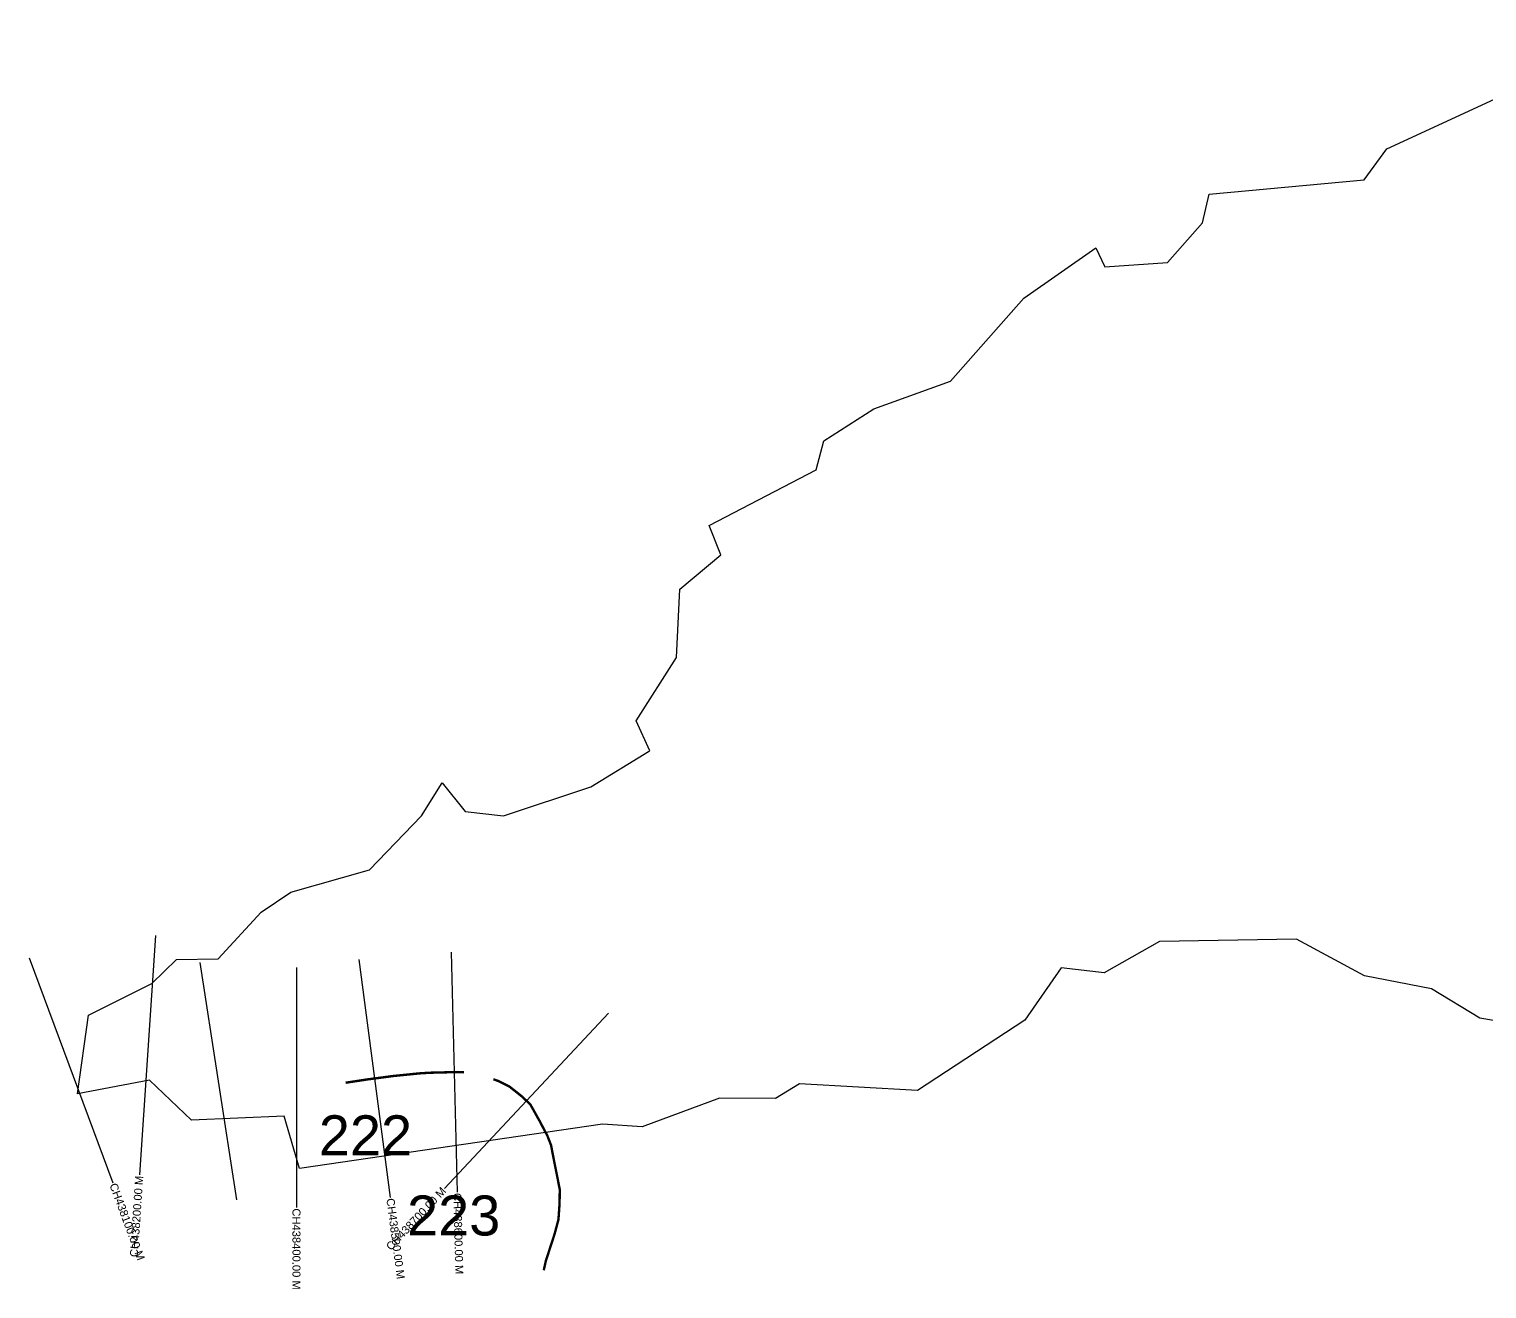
# Model space of a CAD drawing. Header units: feet. Extents: x 309891 to 314514, y 1921207 to 1923485.
# Drawn here: x 309891 to 311712, y 1921207 to 1922782 of the extents above; entities that cross this region are included whole.
import ezdxf
from ezdxf.enums import TextEntityAlignment as Align

# ---------------------------------------------------------------- set-up
doc = ezdxf.new("R2010")
doc.units = ezdxf.units.FT
doc.header["$MEASUREMENT"] = 0
for name, color, linetype in [('ARTIFICIALLY PROTECTED', 4, 'Continuous'), ('CS', 134, 'Continuous'), ('CSMark', 6, 'Continuous')]:
    doc.layers.add(name, color=color, linetype=linetype)
doc.styles.get("Standard").update_dxf_attribs({"font": 'arial.ttf'})

msp = doc.modelspace()

# ---------------------------------------------------------------- linework, layer by layer
at = {"color": 6}
for points in [[(309965.2, 1921549.2), (310044.1, 1921589), (310074.8, 1921619), (310127, 1921619.8), (310180.7, 1921678.2), (310218, 1921703), (310316.3, 1921731), (310381.3, 1921798.6), (310406.9, 1921839.8), (310435.9, 1921804), (310483.5, 1921798.7), (310592.7, 1921834.7), (310664.8, 1921878.9), (310666.4, 1921879.9), (310649.6, 1921917.2), (310699.8, 1921996.2), (310703.9, 1922081.6), (310755.4, 1922124.9), (310740.8, 1922161.5), (310874.3, 1922230.8), (310883.9, 1922267), (310946.2, 1922307.3), (311042, 1922341.9), (311134, 1922445.6), (311223.7, 1922508.4), (311235.1, 1922484.6), (311313.5, 1922489.9), (311356.9, 1922539.8), (311365.5, 1922575.6), (311559.2, 1922593.2), (311587.6, 1922632.3), (311911.5, 1922781.7)], [(311838.2, 1921522.8), (311703.6, 1921545.8), (311643.1, 1921582.4), (311559.7, 1921598.5), (311474.4, 1921644.5), (311303.4, 1921641.5), (311234, 1921602.4), (311180.5, 1921608.7), (311135, 1921543.3), (311000.8, 1921455.2), (310853.3, 1921463.4), (310823.7, 1921445.1), (310753.4, 1921445.6), (310656.9, 1921409.6), (310607.4, 1921413), (310228.9, 1921357.9), (310209.7, 1921423), (310093.8, 1921418.1), (310041.3, 1921468.1), (309951.3, 1921451.2), (309965.2, 1921549.2)]]:
    msp.add_lwpolyline(points, dxfattribs=at)
at = {"layer": 'ARTIFICIALLY PROTECTED', "const_width": 3, "flags": 128}
msp.add_lwpolyline([(310286.3, 1921464.9), (310313.1, 1921469), (310345.7, 1921473.3), (310378.4, 1921476.6), (310390.8, 1921477.4), (310426.7, 1921478.3), (310434.1, 1921477.9)], dxfattribs=at)
at = {"layer": 'ARTIFICIALLY PROTECTED', "flags": 128}
msp.add_lwpolyline([(310471, 1921469.3, 3, 3, 0), (310477.6, 1921466.9, 3, 3, 0), (310490.7, 1921460.4, 3, 3, 0), (310506, 1921448.3, 3, 3, 0), (310517.1, 1921437.9, 3, 3, 0), (310529.5, 1921415.7, 3, 3, 0), (310530.1, 1921414.5, 3, 3, 0), (310538.5, 1921398.5, 3, 3, 0), (310543.1, 1921386.7, 3, 3, 0), (310545.2, 1921375.4, 3, 3, 0), (310550.6, 1921348.3, 3, 3, 0), (310553.9, 1921331.7, 3, 3, 0), (310553.7, 1921314.3, 3, 3, 0), (310552.3, 1921293.9, 3, 3, 0), (310547.5, 1921276, 3, 3, 0), (310536.6, 1921242.5, 3, 3, 0), (310533.9, 1921230.5, 0, 0, 0)], format="xyseb", dxfattribs=at)
at = {"layer": 'CS'}
for p, q in [((310048.7, 1921648.9), (310028.6, 1921349.6)), ((309890.9, 1921621), (309995.3, 1921339.8)), ((310104.1, 1921615.1), (310149.8, 1921318.6)), ((310303, 1921618.9), (310342, 1921321.5)), ((310418.3, 1921628.1), (310425.9, 1921328.2)), ((310224.8, 1921608.9), (310224.9, 1921308.9)), ((310614.9, 1921551.7), (310409.8, 1921332.8))]:
    msp.add_line(p, q, dxfattribs=at)

# ---------------------------------------------------------------- texts
at = {"char_height": 50, "attachment_point": 1}
for s, insert in [('222', (310252.9, 1921424.2)), ('223', (310363.1, 1921324))]:
    msp.add_mtext_dynamic_manual_height_columns(s, width=84.374, gutter_width=1, heights=[74.2], dxfattribs=dict(at, insert=insert))
at = {"layer": 'CSMark'}
for s, rotation, p in [('CH438100.00 M', 290.3783, (309995.7, 1921338.9)), ('CH438500.00 M', 277.4735, (310342.2, 1921320.5)), ('CH438600.00 M', 271.4464, (310425.9, 1921327.2)), ('CH438400.00 M', 270.0067, (310224.9, 1921307.9))]:
    msp.add_text(s, height=10, rotation=rotation, dxfattribs=at).set_placement(p, align=Align.MIDDLE_LEFT)
for s, rotation, p in [('CH438200.00 M', 86.1453, (310028.5, 1921348.6)), ('CH438700.00 M', 46.8648, (310409.1, 1921332.1))]:
    msp.add_text(s, height=10, rotation=rotation, dxfattribs=at).set_placement(p, align=Align.MIDDLE_RIGHT)

doc.saveas('drawing.dxf')
